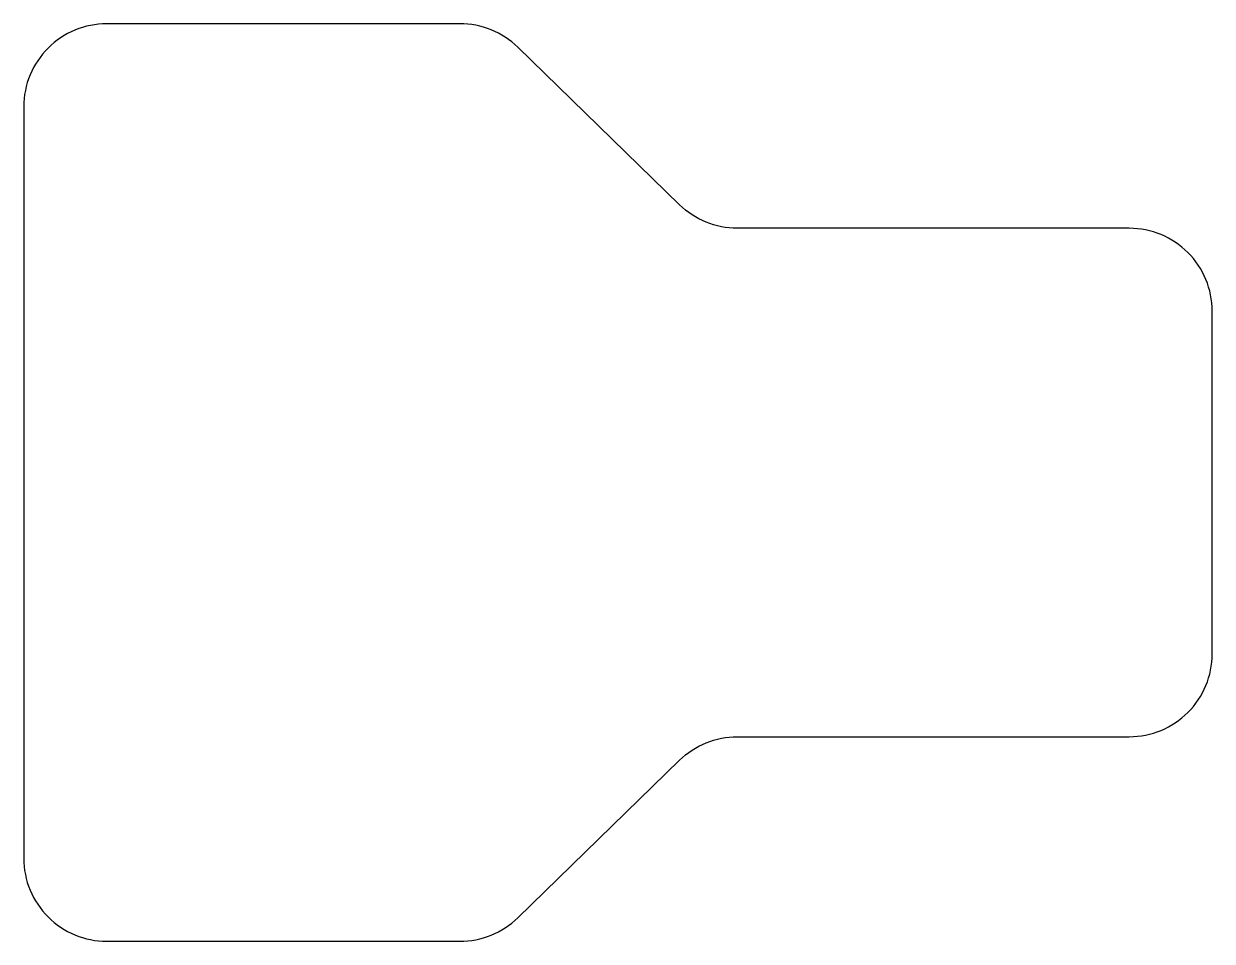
# Model space of a CAD drawing. Header units: millimetres. Extents: x -45 to 170, y -33 to 133.
import ezdxf

# ---------------------------------------------------------------- set-up
doc = ezdxf.new("R2010")
doc.units = ezdxf.units.MM
doc.layers.get('0').update_dxf_attribs({"linetype": 'CONTINUOUS'})

msp = doc.modelspace()

# ---------------------------------------------------------------- linework, layer by layer
msp.add_lwpolyline([(-44.96, 118.11), (-44.96, -17.88, 0.414214), (-29.96, -32.88), (33.94, -32.88, 0.19545), (44.41, -28.63), (73.67, -0.13, -0.19545), (84.13, 4.12), (155.03, 4.12, 0.414214), (170.03, 19.12), (170.03, 81.11, 0.414214), (155.03, 96.11), (84.13, 96.11, -0.19545), (73.67, 100.37), (44.41, 128.86, 0.19545), (33.94, 133.11), (-29.96, 133.11, 0.414214)], format="xyb", close=True)

doc.saveas('drawing.dxf')
